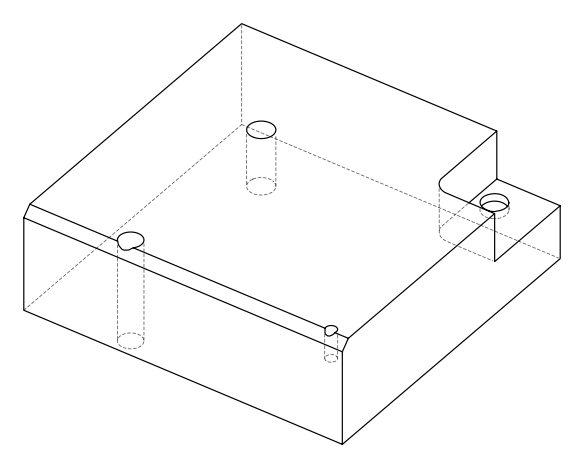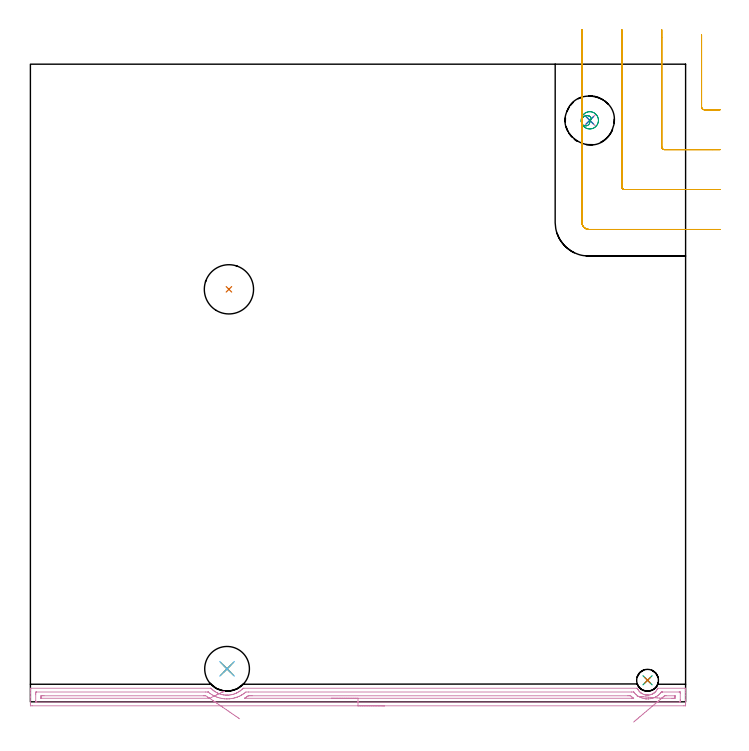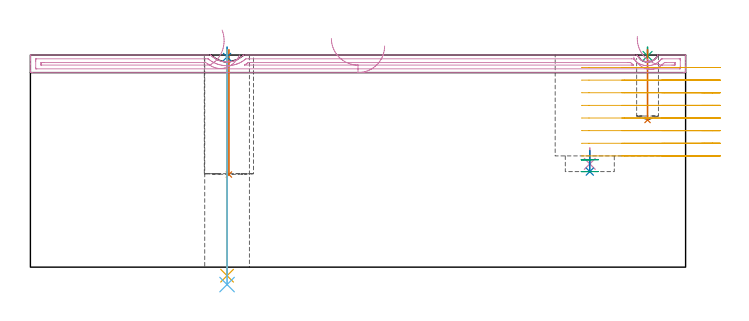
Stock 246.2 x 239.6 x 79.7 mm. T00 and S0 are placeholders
(PLAN: 11 operations, 8 tool changes, 13.6 min)
(1 INDEXABLE_INSERT_DRILL_BLIND_HOLE_FROM_SOLID | STEP1POCKET | NXT0302_008 | 0.19 min | 12002 mm3)
(2 SPOT_DRILL | STEP1HOLE | NXT0321_9005460120000 | 0.03 min | 4 mm3)
(3 SPOT_DRILL_1 | STEP1POCKET_1 | NXT0321_9005460120000 | 0.03 min | 0 mm3)
(4 SPOT_DRILL_2 | STEP1POCKET_2 | NXT0321_9005460120000 | 0.06 min | 4464 mm3)
(5 DRILL_THROUGH_HOLE_INTO_CENTER | STEP1HOLE | NXT0301_065 | 0.34 min | 5515 mm3)
(6 DRILL_TO_ENLARGE_THROUGH_HOLE | STEP1HOLE | UGT0301_291 | 0.35 min | 12134 mm3)
(7 DRILL_BLIND_HOLE_INTO_CENTER | STEP1POCKET_1 | NXT0301_053 | 0.11 min | 1232 mm3)
(8 DRILL_BLIND_HOLE_INTO_CENTER_1 | STEP1POCKET_2 | NXT0301_128 | 0.04 min | 361 mm3)
(9 MILL_ROUGH_BLIND_HOLE_CONTOUR | STEP1POCKET_2 | UGT0201_129 | Spiral | 0.27 min | 3097 mm3)
(10 AREA_MILL | FG_CHAMFER_SURFACE | UGT0205_001 | 6.22 min | 5325 mm3)
(11 MILL_CORNER_NOTCH_RECTANGULAR | CORNER_NOTCH_RECTANGULAR | UGT0201_094 | Follow Part, ap 5, ae 75% | 5.96 min | 126239 mm3)
(TOOL NXT0302_008 | Index. Insert Drill 18.5mm [880-D1850L25-05] | D18.5 PA176 FL93 Z2)
(TOOL NXT0321_9005460120000 | NC Spot Drill, 142deg, 12mm, Carbide, Uncoated | D12 PA142 FL30 Z2)
(TOOL NXT0301_065 | Carbide Drill 9.4mm [860.1-0940-075A1-MM 2214] | D9.4 PA140 FL98 Z2)
(TOOL UGT0301_291 | Twist Drill 16.8 mm | D16.8 PA118 FL125 Z2)
(TOOL NXT0301_053 | Carbide Drill 8.2mm [860.1-0820-025A1-MM 2214] | D8.2 PA140 FL47 Z2)
(TOOL NXT0301_128 | Carbide Drill 12mm [861.1-1200-036A1-GP GC34] | D12 PA150 FL37.4 Z2)
(TOOL UGT0201_129 | Carbide End Mill 11.9 | D11.9 FL15 Z4)
(TOOL UGT0205_001 | Chamfer Mill 20 x 3 x 45 deg. | D20 FL50 Z2)
(TOOL UGT0201_094 | End mill 20 mm | D20 FL38 Z4)
(OP 1 INDEXABLE_INSERT_DRILL_BLIND_HOLE_FROM_SOLID)
G17 G21 G94 G90
T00 M6
G54
G17 G0 G90 X74.6 Y155. S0 M3
G43 Z89.7 H1
G94 G81 G98 Z34.8 F250. R81.7
G80
M5
M2
(OP 2 SPOT_DRILL)
G17 G21 G94 G90
T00 M6
G54
G17 G0 G90 X73.9 Y12.4 S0 M3
G43 Z89.7 H0
G94 G81 G98 Z78.977 F250. R82.7
G80
M5
M2
(OP 3 SPOT_DRILL_1)
G17 G21 G94 G90
T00 M6
G54
G17 G0 G90 X231.9 Y8.1 S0 M3
G43 Z89.7 H0
G94 G81 G98 Z79.347 F250. R82.7
G80
M5
M2
(OP 4 SPOT_DRILL_2)
G17 G21 G94 G90
T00 M6
G54
G17 G0 G90 X210.2 Y218.5 S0 M3
G43 Z89.7 H0
G94 G81 G98 Z38.8 F250. R44.8
G80
M5
M2
(OP 5 DRILL_THROUGH_HOLE_INTO_CENTER)
G17 G21 G94 G90
T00 M6
G54
G17 G0 G90 X73.9 Y12.4 S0 M3
G43 Z89.7 H1
G94 G73 G98 Z-3.211 F250. Q9.212 R81.7
G80
M5
M2
(OP 6 DRILL_TO_ENLARGE_THROUGH_HOLE)
G17 G21 G94 G90
T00 M6
G54
G17 G0 G90 X73.9 Y12.4 S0 M3
G43 Z89.7 H0
G94 G73 G98 Z-6.547 F250. Q14.375 R81.7
G80
M5
M2
(OP 7 DRILL_BLIND_HOLE_INTO_CENTER)
G17 G21 G94 G90
T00 M6
G54
G17 G0 G90 X231.9 Y8.1 S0 M3
G43 Z89.7 H1
G94 G81 G98 Z55.3 F250. R81.7
G80
M5
M2
(OP 8 DRILL_BLIND_HOLE_INTO_CENTER_1)
G17 G21 G94 G90
T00 M6
G54
G17 G0 G90 X210.2 Y218.5 S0 M3
G43 Z89.7 H1
G94 G81 G98 Z35.9 F250. R43.8
G80
M5
M2
(OP 9 MILL_ROUGH_BLIND_HOLE_CONTOUR)
G17 G21 G94 G90
T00 M6
G54
G17 G0 G90 X210.2 Y218.5 S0 M3
G43 Z89.7 H0
Z40.35
G94 G3 X210.739 Y219.124 R0.545 F250.
X209.965 Y220.108 R1.257
X207.702 Y219.719 R2.188
X207.086 Y217.569 R2.074
X211.131 Y215.386 R3.25
X207.086 Y217.569 R-3.25
X209.108 Y216.478 R1.625
X210.2 Y218.5 R1.625
G0 Z35.9
G3 X210.739 Y219.124 R0.545
X209.965 Y220.108 R1.257
X207.702 Y219.719 R2.188
X207.086 Y217.569 R2.074
X211.131 Y215.386 R3.25
X207.086 Y217.569 R-3.25
X209.108 Y216.478 R1.625
X210.2 Y218.5 R1.625
G0 Z89.7
M5
M2
(OP 10 AREA_MILL)
G17 G21 G94 G90
T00 M6
G54
G17 G0 G90 X133.1 Y-1.5 S1061 M3
G43 Z89.7 H0
Z83.1
G94 G1 X133.062 Z82.228 F250.
X132.948 Z81.364
X132.759 Z80.512
X132.497 Z79.68
X132.163 Z78.874
X131.76 Z78.1
X131.292 Z77.364
X130.76 Z76.672
X130.171 Z76.029
X129.528 Z75.44
X128.836 Z74.908
X128.1 Z74.44
X127.326 Z74.037
X126.52 Z73.703
X125.688 Z73.441
X124.837 Z73.252
X123.972 Z73.138
X123.1 Z73.1
X0.627
X0.013 Y-1.494 Z73.103
X0.007 Y-1.492 Z73.106
X0. Y-0.88 Z73.716
Y1.8 Z76.395
Y3.228 Z77.824
Y3.587 Z78.182
Y4.305 Z78.905
Y4.602 Z79.202
X0.007 Y5.033 Z79.625
X0.01 Y5.097 Z79.688
X0.18 Y5.1 Z79.7
X67.674
X67.82 Y5.094 Z79.69
X67.843 Y5.082 Z79.681
X68.223 Y4.721 Z79.32
X68.608 Y4.382 Z78.981
X68.69 Y4.318 Z78.917
X68.855 Y4.189 Z78.786
X69.015 Y4.077 Z78.672
X69.174 Y3.963 Z78.561
X69.186 Y3.955 Z78.554
X69.502 Y3.749 Z78.347
X69.912 Y3.518 Z78.114
X70.329 Y3.3 Z77.9
X70.351 Y3.29 Z77.89
X70.395 Y3.27 Z77.869
X70.803 Y3.102 Z77.7
X70.839 Y3.087 Z77.685
X71.288 Y2.924 Z77.522
X71.734 Y2.792 Z77.391
X72.182 Y2.685 Z77.285
X72.591 Y2.614 Z77.209
X72.628 Y2.607 Z77.203
X73.075 Y2.551 Z77.145
X73.397 Y2.526 Z77.119
X73.521 Y2.516 Z77.109
X73.745 Y2.506 Z77.098
X73.888 Y2.504 Z77.101
X73.932 Z77.1
X73.968 Z77.101
X74.202 Y2.512 Z77.104
X74.415 Y2.522 Z77.118
X74.862 Y2.564 Z77.159
X75.309 Y2.627 Z77.224
X75.755 Y2.715 Z77.313
X76.203 Y2.831 Z77.429
X76.648 Y2.971 Z77.569
X77.061 Y3.126 Z77.726
X77.215 Y3.192 Z77.791
X77.472 Y3.301 Z77.899
X77.508 Y3.319 Z77.916
X77.542 Y3.334 Z77.932
X77.992 Y3.575 Z78.173
X78.402 Y3.819 Z78.416
X78.435 Y3.839 Z78.436
X78.766 Y4.067 Z78.666
X78.931 Y4.183 Z78.779
X78.941 Y4.189 Z78.786
X79.328 Y4.494 Z79.093
X79.644 Y4.779 Z79.378
X79.798 Y4.927 Z79.526
X79.836 Y4.963 Z79.562
X79.983 Y5.098 Z79.687
X80.19 Y5.1 Z79.7
X227.694
X228.084 Y5.093 Z79.692
X228.141 Y4.982 Z79.581
X228.289 Y4.679 Z79.279
X228.299 Y4.661 Z79.261
X228.405 Y4.48 Z79.078
X228.46 Y4.384 Z78.984
X228.51 Y4.3 Z78.899
X228.588 Y4.188 Z78.787
X228.712 Y4.034 Z78.629
X228.77 Y3.96 Z78.558
X228.967 Y3.742 Z78.342
X229.131 Y3.587 Z78.186
X229.18 Y3.54 Z78.14
X229.403 Y3.35 Z77.95
X229.472 Y3.3 Z77.9
X229.482 Y3.294 Z77.894
X229.874 Y3.048 Z77.646
X230.296 Y2.839 Z77.437
X230.739 Y2.681 Z77.278
X230.823 Y2.661 Z77.257
X231.19 Y2.571 Z77.17
X231.27 Y2.563 Z77.158
X231.429 Y2.544 Z77.14
X231.493 Y2.538 Z77.132
X231.636 Y2.52 Z77.117
X231.644 Y2.519
X231.717 Y2.521 Z77.113
X231.8 Y2.52 Z77.11
X231.847 Z77.108
X231.958 Y2.518
X231.964 Y2.519
X232.083 Y2.517 Z77.107
X232.164 Y2.526 Z77.115
X232.351 Y2.544 Z77.136
X232.532 Y2.562 Z77.156
X232.976 Y2.655 Z77.254
X233.058 Y2.682 Z77.281
X233.431 Y2.805 Z77.405
X233.574 Y2.865 Z77.465
X233.653 Y2.899 Z77.499
X233.87 Y3.01 Z77.608
X233.952 Y3.06 Z77.657
X234.102 Y3.15 Z77.748
X234.307 Y3.289 Z77.887
X234.325 Y3.301 Z77.899
X234.399 Y3.36 Z77.958
X234.549 Y3.481 Z78.079
X234.667 Y3.587 Z78.184
X234.763 Y3.672 Z78.27
X234.846 Y3.762 Z78.361
X234.995 Y3.923 Z78.523
X235.083 Y4.034 Z78.633
X235.205 Y4.188 Z78.786
X235.446 Y4.568 Z79.165
X235.575 Y4.809 Z79.406
X235.656 Y4.96 Z79.558
X235.707 Y5.074 Z79.674
X235.724 Y5.094 Z79.693
X235.74 Y5.1 Z79.7
X246.02
X246.19 Y5.097 Z79.688
X246.193 Y5.033 Z79.625
X246.2 Y4.602 Z79.202
Y4.305 Z78.905
Y3.587 Z78.182
Y2.334 Z76.931
Y0.906 Z75.502
Y0.28 Z74.876
Y-0.613 Z73.983
X246.198 Y-0.88 Z73.716
X246.193 Y-1.491 Z73.106
X246.187 Y-1.494 Z73.104
X245.573 Y-1.5 Z73.1
X123.1
Y-0.086 Z74.514
X2.415 Y-0.085 Z74.515
X2.316 Y-0.084 Z74.516
X2.118 Y-0.08 Z74.52
X2.009 Y-0.076 Z74.524
X2.006 Y-0.046 Z74.554
X2.004 Y0.013 Z74.613
X2. Y0.427 Z75.027
X2.001 Y2.693 Z77.293
X2.002 Y3.105 Z77.705
X2.01 Y3.587 Z78.187
X2.028 Y3.679 Z78.279
X2.217 Y3.683 Z78.283
X2.316 Y3.685 Z78.285
X65.886 Y3.686 Z78.286
X66.683 Y3.684 Z78.284
X66.78 Y3.681 Z78.281
X66.809 Y3.679 Z78.279
X66.851 Y3.659 Z78.259
X66.944 Y3.587 Z78.187
X67.353 Y3.264 Z77.864
X67.674 Y3.032 Z77.632
X68.184 Y2.693 Z77.293
X68.568 Y2.474 Z77.074
X69.046 Y2.215 Z76.815
X69.462 Y2.022 Z76.622
X69.554 Y1.983 Z76.583
X70.014 Y1.8 Z76.4
X70.356 Y1.678 Z76.278
X70.539 Y1.618 Z76.218
X71.25 Y1.422 Z76.022
X71.737 Y1.313 Z75.913
X72.144 Y1.24 Z75.84
X72.299 Y1.217 Z75.817
X72.919 Y1.144 Z75.744
X73.038 Y1.134 Z75.734
X73.743 Y1.095 Z75.695
X73.932
X74.613 Y1.12 Z75.72
X74.826 Y1.136 Z75.736
X74.947 Y1.148 Z75.748
X75.56 Y1.226 Z75.826
X75.72 Y1.249 Z75.849
X76.183 Y1.337 Z75.937
X76.614 Y1.438 Z76.038
X76.902 Y1.512 Z76.112
X77.508 Y1.698 Z76.298
X77.584 Y1.724 Z76.324
X77.789 Y1.8 Z76.4
X78.298 Y2.007 Z76.607
X78.402 Y2.053 Z76.653
X78.835 Y2.26 Z76.86
X79.296 Y2.508 Z77.108
X79.414 Y2.575 Z77.175
X79.608 Y2.693 Z77.293
X79.959 Y2.923 Z77.523
X80.19 Y3.081 Z77.681
X80.482 Y3.295 Z77.895
X80.867 Y3.587 Z78.187
X80.991 Y3.68 Z78.28
X81.978 Y3.686 Z78.286
X225.906 Y3.685 Z78.285
X226.707 Y3.68 Z78.28
X226.71 Y3.677 Z78.277
X226.723 Y3.664 Z78.264
X226.778 Y3.587 Z78.187
X226.8 Y3.556 Z78.156
X227.198 Y3.086 Z77.686
X227.59 Y2.693 Z77.293
X227.694 Y2.602 Z77.202
X228.137 Y2.25 Z76.85
X228.588 Y1.973 Z76.573
X228.922 Y1.8 Z76.4
X229.3 Y1.619 Z76.219
X229.482 Y1.552 Z76.152
X229.87 Y1.412 Z76.012
X230.376 Y1.28 Z75.88
X230.543 Y1.239 Z75.839
X230.825 Y1.187 Z75.787
X231.151 Y1.143 Z75.743
X231.27 Y1.128 Z75.728
X231.324 Y1.123 Z75.723
X231.376 Y1.118 Z75.718
X231.427 Y1.116 Z75.716
X232.115 Y1.102 Z75.702
X232.164 Y1.103 Z75.703
X232.266 Y1.111 Z75.711
X232.921 Y1.179 Z75.779
X233.058 Y1.202 Z75.802
X233.551 Y1.307 Z75.907
X233.952 Y1.424 Z76.024
X234.235 Y1.517 Z76.117
X234.49 Y1.613 Z76.213
X234.846 Y1.765 Z76.365
X234.869 Y1.777 Z76.377
X234.913 Y1.8 Z76.4
X235.435 Y2.104 Z76.704
X235.74 Y2.31 Z76.91
X235.954 Y2.479 Z77.079
X236.207 Y2.693 Z77.293
X236.427 Y2.9 Z77.5
X236.634 Y3.121 Z77.721
X236.844 Y3.377 Z77.977
X237.076 Y3.67 Z78.27
X237.084 Y3.678 Z78.278
X237.133 Y3.68 Z78.28
X237.33 Y3.684 Z78.284
X237.429 Y3.685 Z78.285
X237.528 Y3.686 Z78.286
X243.785 Y3.685 Z78.285
X243.884 Y3.684 Z78.284
X244.082 Y3.679 Z78.279
X244.191 Y3.676 Z78.276
X244.194 Y3.646 Z78.246
X244.196 Y3.587 Z78.187
X244.2 Y3.173 Z77.773
X244.199 Y0.906 Z75.506
X244.198 Y0.494 Z75.094
X244.19 Y0.013 Z74.613
X244.172 Y-0.079 Z74.521
X243.983 Y-0.083 Z74.517
X243.884 Y-0.085 Z74.515
X123.1 Y-0.086 Z74.514
Y1.328 Z75.928
X80.542 Y1.329 Z75.929
X80.477 Y1.33 Z75.93
X80.44 Y1.332 Z75.932
X80.446 Y1.339 Z75.939
X81.084 Y1.726 Z76.326
X81.129 Y1.755 Z76.355
X81.198 Y1.8 Z76.4
X81.661 Y2.116 Z76.716
X81.781 Y2.197 Z76.797
X81.867 Y2.254 Z76.854
X81.978 Y2.264 Z76.864
X82.403 Y2.269 Z76.869
X82.872 Y2.271 Z76.871
X83.294
X224.541
X225.012 Y2.269 Z76.869
X225.441 Y2.264 Z76.864
X225.55 Y2.26 Z76.86
X225.788 Y2.031 Z76.631
X225.906 Y1.918 Z76.518
X226.037 Y1.8 Z76.4
X226.202 Y1.66 Z76.26
X226.432 Y1.47 Z76.07
X226.564 Y1.359 Z75.959
X226.592 Y1.332 Z75.932
X226.59
X226.535 Y1.33 Z75.93
X226.377 Y1.329 Z75.929
X225.906 Y1.328 Z75.928
X123.1
X122.228 Z75.966
X121.364 Z76.08
X120.512 Z76.269
X119.68 Z76.531
X118.874 Z76.865
X118.1 Z77.268
X117.364 Z77.737
X116.672 Z78.268
X116.029 Z78.857
X115.44 Z79.501
X114.909 Z80.193
X114.44 Z80.928
X114.037 Z81.702
X113.703 Z82.508
X113.441 Z83.34
X113.252 Z84.192
X113.138 Z85.057
X113.1 Z85.928
G0 Z89.7
X72.043 Y3.586
Z89.083
G1 X72.323 Y3.721 Z88.269
X72.539 Y3.825 Z87.43
X72.688 Y3.896 Z86.573
X72.769 Y3.935 Z85.705
X72.781 Y3.941 Z84.833
X72.725 Y3.914 Z83.963
X72.601 Y3.854 Z83.101
X72.41 Y3.763 Z82.255
X72.153 Y3.639 Z81.431
X71.832 Y3.485 Z80.634
X71.45 Y3.301 Z79.872
X71.009 Y3.089 Z79.149
X70.513 Y2.851 Z78.472
X69.966 Y2.588 Z77.846
X69.372 Y2.303 Z77.274
X68.735 Y1.997 Z76.763
X68.06 Y1.673 Z76.314
X67.353 Y1.333 Z75.933
X67.352 Y1.332 Z75.932
X67.318 Y1.33 Z75.93
X67.252 Y1.329 Z75.929
X4.202
X4.045 Y1.33 Z75.93
X4.019 Y1.332 Z75.932
X4.013 Y1.334 Z75.934
X4.008 Y1.355 Z75.955
X4.003 Y1.463 Z76.063
X4.001 Y1.598 Z76.198
X4. Y1.8 Z76.4
X4.001 Y2.002 Z76.602
X4.007 Y2.204 Z76.804
X4.01 Y2.258 Z76.858
X4.029 Y2.265 Z76.865
X4.085 Y2.268 Z76.868
X4.202 Y2.27 Z76.87
X4.625 Y2.271 Z76.871
X5.096
X64.992
X65.417 Y2.269 Z76.869
X65.886 Y2.264 Z76.864
X66.595 Y1.8 Z76.4
X66.78 Y1.682 Z76.282
X67.085 Y1.495 Z76.095
X67.195 Y1.431 Z76.031
X67.246 Y1.402 Z76.002
X67.315 Y1.359 Z75.959
X67.353 Y1.333 Z75.933
X67.995 Y0.894 Z75.537
X68.662 Y0.436 Z75.211
X69.35 Y-0.035 Z74.956
X70.054 Y-0.518 Z74.775
X70.769 Y-1.007 Z74.669
X71.488 Y-1.5 Z74.639
X72.207 Y-1.992 Z74.685
X72.919 Y-2.48 Z74.807
X73.62 Y-2.961 Z75.004
X74.305 Y-3.43 Z75.273
X74.967 Y-3.884 Z75.615
X75.602 Y-4.319 Z76.025
X76.206 Y-4.732 Z76.5
X76.773 Y-5.121 Z77.037
X77.299 Y-5.481 Z77.633
X77.78 Y-5.811 Z78.281
X78.213 Y-6.107 Z78.978
X78.594 Y-6.369 Z79.718
G0 Z89.7
X226.67 Y-7.605
Z78.904
G1 X227.055 Y-7.278 Z78.193
X227.486 Y-6.913 Z77.528
X227.96 Y-6.511 Z76.915
X228.472 Y-6.076 Z76.359
X229.02 Y-5.612 Z75.864
X229.599 Y-5.122 Z75.433
X230.204 Y-4.609 Z75.069
X230.831 Y-4.077 Z74.777
X231.474 Y-3.532 Z74.556
X232.131 Y-2.975 Z74.411
X232.794 Y-2.413 Z74.341
X233.459 Y-1.849 Z74.347
X234.122 Y-1.287 Z74.428
X234.776 Y-0.732 Z74.586
X235.418 Y-0.188 Z74.817
X236.042 Y0.34 Z75.121
X236.643 Y0.85 Z75.495
X237.217 Y1.337 Z75.937
X237.293 Y1.401 Z76.001
X237.528 Y1.599 Z76.199
X237.757 Y1.8 Z76.4
X238.211 Y2.226 Z76.826
X238.251 Y2.263 Z76.863
X238.304 Y2.265 Z76.865
X238.422 Y2.268 Z76.868
X238.844 Y2.271 Z76.871
X241.997
X242.155 Y2.269 Z76.869
X242.18 Y2.267 Z76.867
X242.187 Y2.266 Z76.866
X242.191 Y2.244 Z76.844
X242.196 Y2.137 Z76.737
X242.199 Y2.002 Z76.602
X242.2 Y1.8 Z76.4
X242.199 Y1.599 Z76.199
X242.193 Y1.395 Z75.995
X242.19 Y1.342 Z75.942
X242.171 Y1.335 Z75.935
X242.115 Y1.333 Z75.933
X241.997 Y1.33 Z75.93
X241.575 Y1.329 Z75.929
X241.104 Y1.328 Z75.928
X237.528 Y1.329 Z75.929
X237.314 Y1.331 Z75.931
X237.26 Y1.333 Z75.933
X237.217 Y1.337 Z75.937
X236.354 Y1.406 Z76.044
X235.504 Y1.474 Z76.227
X234.672 Y1.541 Z76.483
X233.867 Y1.606 Z76.811
X233.092 Y1.668 Z77.208
X232.355 Y1.727 Z77.671
X231.662 Y1.783 Z78.197
X231.016 Y1.835 Z78.782
X230.424 Y1.882 Z79.421
X229.89 Y1.925 Z80.109
X229.417 Y1.963 Z80.841
X229.01 Y1.996 Z81.612
X228.671 Y2.023 Z82.415
X228.404 Y2.045 Z83.245
X228.209 Y2.06 Z84.096
X228.089 Y2.07 Z84.96
X228.045 Y2.073 Z85.831
X228.076 Y2.071 Z86.703
G0 Z89.7
M5
M2
(OP 11 MILL_CORNER_NOTCH_RECTANGULAR)
G17 G21 G94 G90
T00 M6
G54
G17 G0 G90 X252.2 Y250.6 S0 M3
G43 Z89.771 H0
Z75.024
G94 G1 Y247.6 F250.
Y223.495 F500.
G3 X253.195 Y222.5 R1.
G1 X256.2
X259.2 F250.
G0 Z89.771
X237.2 Y252.6
Z75.024
G1 Y249.6
Y208.496 F500.
G3 X238.196 Y207.5 R1.
G1 X256.2
X259.2 F250.
G0 Z89.771
X222.2 Y252.6
Z75.024
G1 Y249.6
Y193.496 F500.
G3 X223.196 Y192.5 R1.
G1 X256.2
X259.2 F250.
G0 Z89.771
X207.2 Y252.6
Z75.024
G1 Y249.6
Y180.2 F500.
G3 X209.9 Y177.5 R2.7
G1 X256.2
X259.2 F250.
G0 Z89.771
X252.2 Y250.6
Z70.278
G1 Y247.6
Y223.495 F500.
G3 X253.195 Y222.5 R1.
G1 X256.2
X259.2 F250.
G0 Z89.771
X237.2 Y252.6
Z70.278
G1 Y249.6
Y208.496 F500.
G3 X238.196 Y207.5 R1.
G1 X256.2
X259.2 F250.
G0 Z89.771
X222.2 Y252.6
Z70.278
G1 Y249.6
Y193.496 F500.
G3 X223.196 Y192.5 R1.
G1 X256.2
X259.2 F250.
G0 Z89.771
X207.2 Y252.6
Z70.278
G1 Y249.6
Y180.2 F500.
G3 X209.9 Y177.5 R2.7
G1 X256.2
X259.2 F250.
G0 Z89.771
X252.2 Y250.6
Z65.532
G1 Y247.6
Y223.495 F500.
G3 X253.195 Y222.5 R1.
G1 X256.2
X259.2 F250.
G0 Z89.771
X237.2 Y252.6
Z65.532
G1 Y249.6
Y208.496 F500.
G3 X238.196 Y207.5 R1.
G1 X256.2
X259.2 F250.
G0 Z89.771
X222.2 Y252.6
Z65.532
G1 Y249.6
Y193.496 F500.
G3 X223.196 Y192.5 R1.
G1 X256.2
X259.2 F250.
G0 Z89.771
X207.2 Y252.6
Z65.532
G1 Y249.6
Y180.2 F500.
G3 X209.9 Y177.5 R2.7
G1 X256.2
X259.2 F250.
G0 Z89.771
X252.2 Y250.6
Z60.785
G1 Y247.6
Y223.495 F500.
G3 X253.195 Y222.5 R1.
G1 X256.2
X259.2 F250.
G0 Z89.771
X237.2 Y252.6
Z60.785
G1 Y249.6
Y208.496 F500.
G3 X238.196 Y207.5 R1.
G1 X256.2
X259.2 F250.
G0 Z89.771
X222.2 Y252.6
Z60.785
G1 Y249.6
Y193.496 F500.
G3 X223.196 Y192.5 R1.
G1 X256.2
X259.2 F250.
G0 Z89.771
X207.2 Y252.6
Z60.785
G1 Y249.6
Y180.2 F500.
G3 X209.9 Y177.5 R2.7
G1 X256.2
X259.2 F250.
G0 Z89.771
X252.2 Y250.6
Z56.039
G1 Y247.6
Y223.495 F500.
G3 X253.195 Y222.5 R1.
G1 X256.2
X259.2 F250.
G0 Z89.771
X237.2 Y252.6
Z56.039
G1 Y249.6
Y208.496 F500.
G3 X238.196 Y207.5 R1.
G1 X256.2
X259.2 F250.
G0 Z89.771
X222.2 Y252.6
Z56.039
G1 Y249.6
Y193.496 F500.
G3 X223.196 Y192.5 R1.
G1 X256.2
X259.2 F250.
G0 Z89.771
X207.2 Y252.6
Z56.039
G1 Y249.6
Y180.2 F500.
G3 X209.9 Y177.5 R2.7
G1 X256.2
X259.2 F250.
G0 Z89.771
X252.2 Y250.6
Z51.293
G1 Y247.6
Y223.495 F500.
G3 X253.195 Y222.5 R1.
G1 X256.2
X259.2 F250.
G0 Z89.771
X237.2 Y252.6
Z51.293
G1 Y249.6
Y208.496 F500.
G3 X238.196 Y207.5 R1.
G1 X256.2
X259.2 F250.
G0 Z89.771
X222.2 Y252.6
Z51.293
G1 Y249.6
Y193.496 F500.
G3 X223.196 Y192.5 R1.
G1 X256.2
X259.2 F250.
G0 Z89.771
X207.2 Y252.6
Z51.293
G1 Y249.6
Y180.2 F500.
G3 X209.9 Y177.5 R2.7
G1 X256.2
X259.2 F250.
G0 Z89.771
X252.2 Y250.6
Z46.546
G1 Y247.6
Y223.495 F500.
G3 X253.195 Y222.5 R1.
G1 X256.2
X259.2 F250.
G0 Z89.771
X237.2 Y252.6
Z46.546
G1 Y249.6
Y208.496 F500.
G3 X238.196 Y207.5 R1.
G1 X256.2
X259.2 F250.
G0 Z89.771
X222.2 Y252.6
Z46.546
G1 Y249.6
Y193.496 F500.
G3 X223.196 Y192.5 R1.
G1 X256.2
X259.2 F250.
G0 Z89.771
X207.2 Y252.6
Z46.546
G1 Y249.6
Y180.2 F500.
G3 X209.9 Y177.5 R2.7
G1 X256.2
X259.2 F250.
G0 Z89.771
X252.2 Y250.6
Z41.8
G1 Y247.6
Y223.495 F500.
G3 X253.195 Y222.5 R1.
G1 X256.2
X259.2 F250.
G0 Z89.771
X237.2 Y252.6
Z41.8
G1 Y249.6
Y208.496 F500.
G3 X238.196 Y207.5 R1.
G1 X256.2
X259.2 F250.
G0 Z89.771
X222.2 Y252.6
Z41.8
G1 Y249.6
Y193.496 F500.
G3 X223.196 Y192.5 R1.
G1 X256.2
X259.2 F250.
G0 Z89.771
X207.2 Y252.6
Z41.8
G1 Y249.6
Y180.2 F500.
G3 X209.9 Y177.5 R2.7
G1 X256.2
X259.2 F250.
G0 Z89.771
M5
M2
